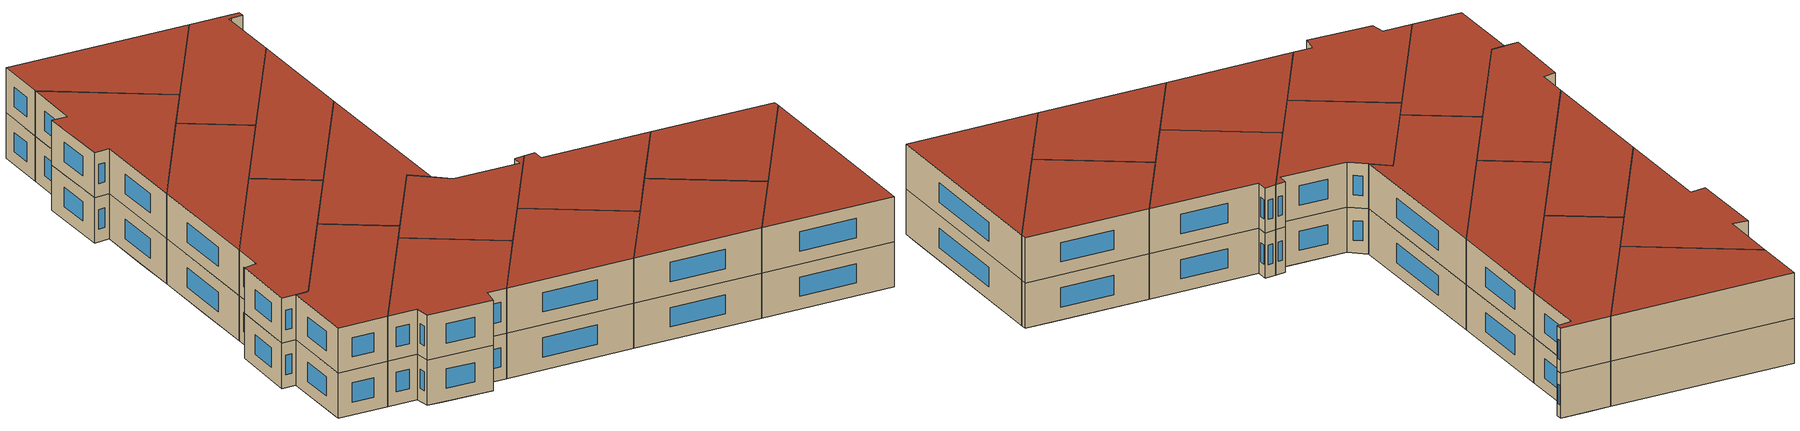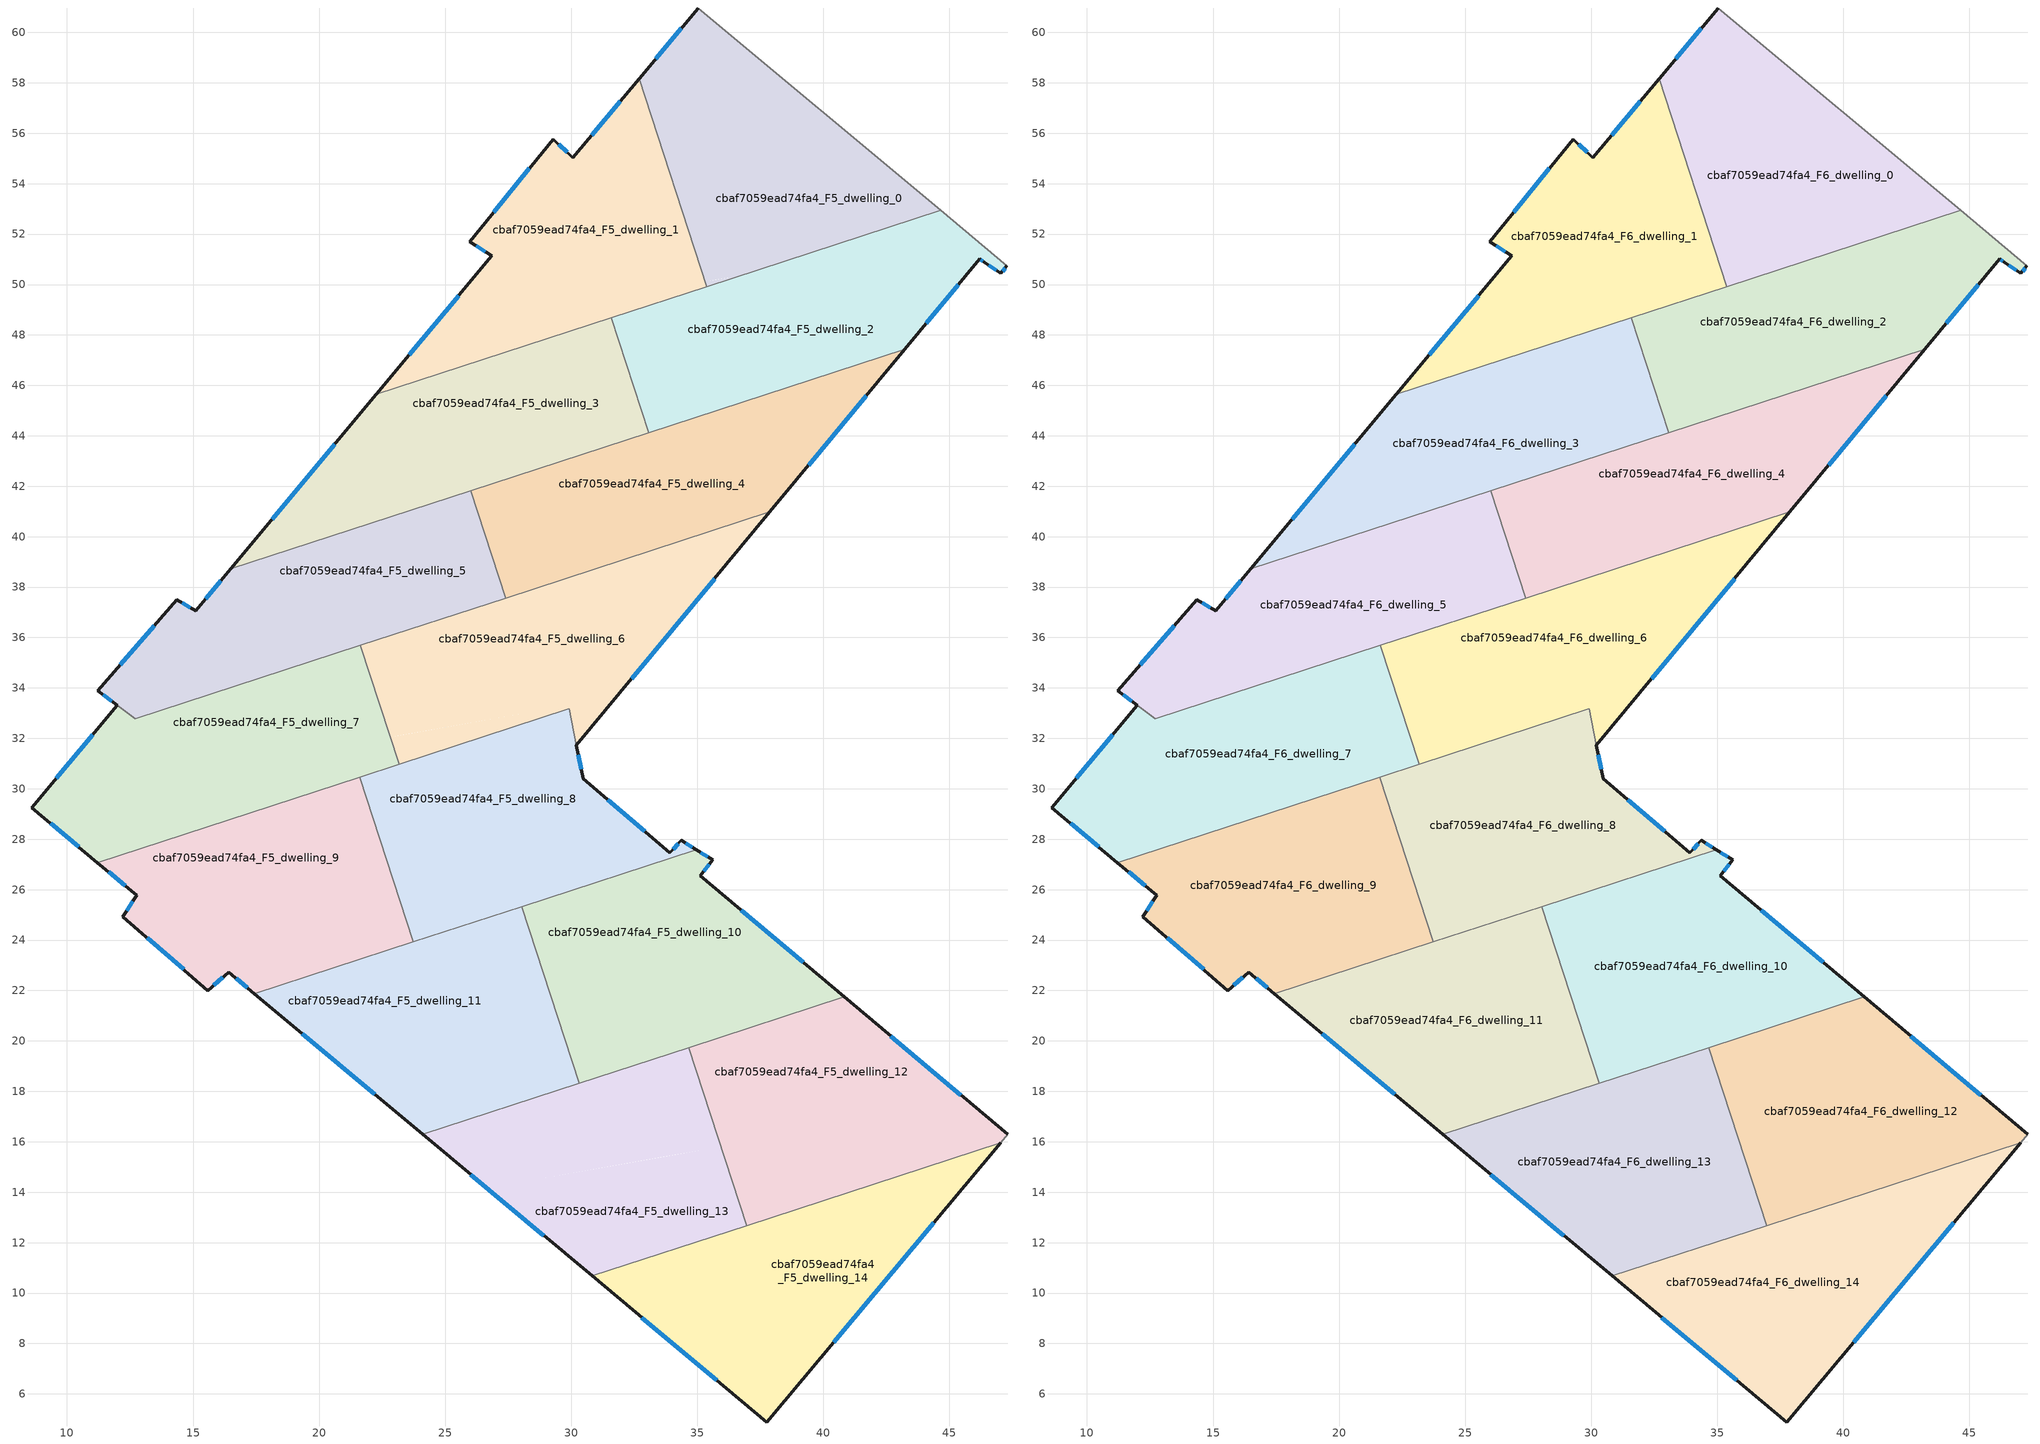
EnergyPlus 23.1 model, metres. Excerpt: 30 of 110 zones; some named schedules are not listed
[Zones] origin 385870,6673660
cbaf7059ead74fa4_F5_dwelling_0
 floor to cbaf7059ead74fa4_F4_dwelling_0 (EU_floor_Construction): 44.65,52.94 36.79,50.38 35.69,50.18 34,59.72 35.04,60.97 z15
 floor to cbaf7059ead74fa4_F4_dwelling_1 (EU_floor_Construction): 34,59.72 35.69,50.18 35.31,50.11 32.69,58.16 z15
 floor to cbaf7059ead74fa4_F4_dwelling_2 (EU_floor_Construction): 36.79,50.38 35.38,49.92 35.31,50.11 z15
 wall outside (EU_wall_Construction): 35.04,60.97 32.69,58.16 z15:18
 wall adiabatic (EU_wall_Construction): 44.65,52.94 35.04,60.97 z15:18
 wall to cbaf7059ead74fa4_F5_dwelling_1 (EU_wall_Construction): 32.69,58.16 35.38,49.92 z15:18
 wall to cbaf7059ead74fa4_F5_dwelling_2 (EU_wall_Construction): 35.38,49.92 44.65,52.94 z15:18
 window (EU_Window_Construction): 34.37,60.17 33.36,58.96 z15.86:17.14
cbaf7059ead74fa4_F5_dwelling_1
 floor to cbaf7059ead74fa4_F4_dwelling_1 (EU_floor_Construction): 32.69,58.16 35.31,50.11 24.38,48.18 26.85,51.13 25.98,51.7 29.28,55.77 30.07,55.04 z15
 floor to cbaf7059ead74fa4_F4_dwelling_2 (EU_floor_Construction): 35.31,50.11 35.38,49.92 32.82,49.08 32.72,49.65 z15
 floor adiabatic (EU_floor_Construction): 32.72,49.65 32.82,49.08 22.27,45.64 24.38,48.18 z15
 wall outside (EU_wall_Construction): 32.69,58.16 30.07,55.04 29.28,55.77 25.98,51.7 26.85,51.13 22.27,45.64 z15:18
 wall to cbaf7059ead74fa4_F5_dwelling_3 (EU_wall_Construction): 22.27,45.64 31.58,48.68 z15:18
 wall to cbaf7059ead74fa4_F5_dwelling_2 (EU_wall_Construction): 31.58,48.68 35.38,49.91 z15:18
 window (EU_Window_Construction): 26.23,51.54 26.6,51.29 / 28.34,54.61 26.93,52.86 / 29.84,55.24 29.51,55.56 / 31.94,57.27 30.82,55.93 / 25.54,49.56 23.58,47.21 z15.86:17.14
cbaf7059ead74fa4_F5_dwelling_10
 floor to cbaf7059ead74fa4_F4_dwelling_10 (EU_floor_Construction): 35.61,27.18 35.11,26.56 39.54,22.83 29.44,21.04 28.04,25.33 34.96,27.58 z15
 floor to cbaf7059ead74fa4_F4_dwelling_12 (EU_floor_Construction): 40.83,21.75 32.97,19.18 32.54,21.59 39.54,22.83 z15
 floor to cbaf7059ead74fa4_F4_dwelling_13 (EU_floor_Construction): 32.54,21.59 32.97,19.19 30.33,18.32 29.44,21.04 z15
 wall outside (EU_wall_Construction): 40.83,21.75 35.11,26.56 35.61,27.18 34.96,27.58 z15:18
 wall to cbaf7059ead74fa4_F5_dwelling_11 (EU_wall_Construction): 28.04,25.33 30.33,18.32 z15:18
 wall to cbaf7059ead74fa4_F5_dwelling_12 (EU_wall_Construction): 34.67,19.74 40.83,21.75 z15:18
 wall to cbaf7059ead74fa4_F5_dwelling_8 (EU_wall_Construction): 34.96,27.58 28.04,25.33 z15:18
 wall to cbaf7059ead74fa4_F5_dwelling_13 (EU_wall_Construction): 30.33,18.32 34.67,19.74 z15:18
 window (EU_Window_Construction): 35.42,27.29 35.15,27.47 / 35.25,26.73 35.47,27 / 39.19,23.12 36.74,25.18 z15.86:17.14
cbaf7059ead74fa4_F5_dwelling_11
 floor to cbaf7059ead74fa4_F4_dwelling_11 (EU_floor_Construction): 26.53,24.84 27.27,20.65 20.36,19.42 17.43,21.87 z15
 floor to cbaf7059ead74fa4_F4_dwelling_13 (EU_floor_Construction): 29.44,21.04 30.33,18.32 24.1,16.3 20.36,19.42 z15
 floor to cbaf7059ead74fa4_F4_dwelling_10 (EU_floor_Construction): 28.04,25.33 29.44,21.04 27.27,20.65 26.53,24.84 z15
 wall outside (EU_wall_Construction): 17.43,21.87 24.1,16.29 z15:18
 wall to cbaf7059ead74fa4_F5_dwelling_9 (EU_wall_Construction): 23.74,23.93 17.43,21.87 z15:18
 wall to cbaf7059ead74fa4_F5_dwelling_13 (EU_wall_Construction): 24.1,16.29 30.33,18.32 z15:18
 wall to cbaf7059ead74fa4_F5_dwelling_8 (EU_wall_Construction): 28.04,25.33 23.74,23.93 z15:18
 window (EU_Window_Construction): 19.34,20.28 22.2,17.89 z15.86:17.14
cbaf7059ead74fa4_F5_dwelling_12
 floor to cbaf7059ead74fa4_F4_dwelling_12 (EU_floor_Construction): 45.81,17.56 35.95,15.81 34.66,19.74 40.83,21.75 z15
 floor to cbaf7059ead74fa4_F4_dwelling_14 (EU_floor_Construction): 47.31,16.29 47.03,15.96 37.27,12.78 36.71,15.94 45.81,17.56 z15
 floor to cbaf7059ead74fa4_F4_dwelling_15 (EU_floor_Construction): 36.71,15.94 37.27,12.78 36.97,12.68 35.95,15.81 z15
 wall outside (EU_wall_Construction): 47.31,16.29 40.83,21.75 z15:18
 wall adiabatic (EU_wall_Construction): 47.03,15.96 47.31,16.29 z15:18
 wall to cbaf7059ead74fa4_F5_dwelling_13 (EU_wall_Construction): 34.66,19.74 36.97,12.68 z15:18
 wall to cbaf7059ead74fa4_F5_dwelling_14 (EU_wall_Construction): 36.97,12.68 47.03,15.96 z15:18
 window (EU_Window_Construction): 45.46,17.85 42.68,20.19 z15.86:17.14
cbaf7059ead74fa4_F5_dwelling_13
 floor to cbaf7059ead74fa4_F4_dwelling_13 (EU_floor_Construction): 32.97,19.19 33.64,15.4 26.66,14.16 24.1,16.3 z15
 floor to cbaf7059ead74fa4_F4_dwelling_15 (EU_floor_Construction): 35.95,15.81 36.97,12.68 30.83,10.68 26.66,14.16 z15
 floor to cbaf7059ead74fa4_F4_dwelling_12 (EU_floor_Construction): 34.67,19.74 35.95,15.81 33.64,15.4 32.97,19.18 z15
 wall outside (EU_wall_Construction): 24.1,16.29 30.83,10.68 z15:18
 wall to cbaf7059ead74fa4_F5_dwelling_14 (EU_wall_Construction): 30.83,10.68 36.97,12.68 z15:18
 window (EU_Window_Construction): 26.02,14.69 28.91,12.28 z15.86:17.14
cbaf7059ead74fa4_F5_dwelling_14
 floor to cbaf7059ead74fa4_F4_dwelling_14 (EU_floor_Construction): 47.03,15.96 38.51,5.79 37.27,12.78 z15
 floor to cbaf7059ead74fa4_F4_dwelling_15 (EU_floor_Construction): 37.27,12.78 38.51,5.79 37.75,4.88 30.83,10.68 z15
 wall outside (EU_wall_Construction): 30.83,10.68 37.75,4.88 47.03,15.96 z15:18
 window (EU_Window_Construction): 40.4,8.05 44.38,12.8 / 32.81,9.02 35.77,6.54 z15.86:17.14
cbaf7059ead74fa4_F5_dwelling_2
 floor to cbaf7059ead74fa4_F4_dwelling_2 (EU_floor_Construction): 47.28,50.74 47.04,50.44 46.38,50.89 46.2,51.01 43.23,47.43 34.67,44.64 33.64,44.46 32.82,49.08 36.8,50.38 45.8,51.97 z15
 floor to cbaf7059ead74fa4_F4_dwelling_0 (EU_floor_Construction): 45.8,51.97 36.8,50.38 44.65,52.94 z15
 floor to cbaf7059ead74fa4_F4_dwelling_4 (EU_floor_Construction): 34.67,44.64 33.07,44.12 32.99,44.35 z15
 floor to cbaf7059ead74fa4_F4_dwelling_3 (EU_floor_Construction): 32.82,49.08 33.64,44.46 32.99,44.35 31.58,48.68 z15
 wall outside (EU_wall_Construction): 43.23,47.43 46.2,51.01 46.38,50.89 47.04,50.44 47.28,50.74 z15:18
 wall to cbaf7059ead74fa4_F5_dwelling_3 (EU_wall_Construction): 31.58,48.68 33.07,44.12 z15:18
 wall adiabatic (EU_wall_Construction): 47.28,50.74 44.65,52.94 z15:18
 wall to cbaf7059ead74fa4_F5_dwelling_4 (EU_wall_Construction): 33.07,44.12 43.23,47.43 z15:18
 window (EU_Window_Construction): 47.11,50.52 47.21,50.65 / 46.57,50.76 46.85,50.57 / 46.25,50.98 46.33,50.93 / 44.08,48.46 45.35,49.99 z15.86:17.14
cbaf7059ead74fa4_F5_dwelling_3
 floor to cbaf7059ead74fa4_F4_dwelling_3 (EU_floor_Construction): 31.58,48.68 32.99,44.35 19.14,41.89 22.27,45.64 z15
 floor to cbaf7059ead74fa4_F4_dwelling_5 (EU_floor_Construction): 27.36,43.35 27.55,42.32 16.5,38.72 19.14,41.89 z15
 floor to cbaf7059ead74fa4_F4_dwelling_4 (EU_floor_Construction): 32.99,44.35 33.07,44.12 27.55,42.32 27.36,43.35 z15
 wall outside (EU_wall_Construction): 22.27,45.64 16.5,38.72 z15:18
 wall to cbaf7059ead74fa4_F5_dwelling_5 (EU_wall_Construction): 16.5,38.72 26.02,41.82 z15:18
 wall to cbaf7059ead74fa4_F5_dwelling_4 (EU_wall_Construction): 26.02,41.82 33.07,44.12 z15:18
 window (EU_Window_Construction): 20.62,43.66 18.15,40.7 z15.86:17.14
cbaf7059ead74fa4_F5_dwelling_4
 floor to cbaf7059ead74fa4_F4_dwelling_4 (EU_floor_Construction): 42,45.94 37.88,40.98 30.97,38.73 28.27,38.25 27.55,42.32 34.67,44.64 z15
 floor to cbaf7059ead74fa4_F4_dwelling_2 (EU_floor_Construction): 43.23,47.43 42,45.94 34.68,44.64 z15
 floor to cbaf7059ead74fa4_F4_dwelling_5 (EU_floor_Construction): 27.55,42.32 28.27,38.25 27.24,38.07 26.02,41.82 z15
 floor to cbaf7059ead74fa4_F4_dwelling_6 (EU_floor_Construction): 30.97,38.73 27.41,37.57 27.24,38.07 z15
 wall outside (EU_wall_Construction): 37.88,40.98 43.23,47.43 z15:18
 wall to cbaf7059ead74fa4_F5_dwelling_5 (EU_wall_Construction): 26.02,41.82 27.41,37.57 z15:18
 wall to cbaf7059ead74fa4_F5_dwelling_6 (EU_wall_Construction): 27.41,37.57 37.88,40.98 z15:18
 window (EU_Window_Construction): 39.41,42.82 41.71,45.59 z15.86:17.14
cbaf7059ead74fa4_F5_dwelling_5
 floor to cbaf7059ead74fa4_F4_dwelling_5 (EU_floor_Construction): 26.02,41.82 27.24,38.07 12.59,35.47 14.35,37.5 15.11,37.06 16.5,38.72 z15
 floor to cbaf7059ead74fa4_F4_dwelling_7 (EU_floor_Construction): 22.2,37.17 22.42,35.94 12.7,32.77 11.22,33.9 12.59,35.47 z15
 floor to cbaf7059ead74fa4_F4_dwelling_6 (EU_floor_Construction): 27.24,38.07 27.41,37.57 22.42,35.94 22.2,37.17 z15
 wall outside (EU_wall_Construction): 16.5,38.72 15.11,37.06 14.35,37.5 11.22,33.9 11.99,33.32 z15:18
 wall to cbaf7059ead74fa4_F5_dwelling_7 (EU_wall_Construction): 11.99,33.31 12.7,32.77 21.64,35.68 z15:18
 wall to cbaf7059ead74fa4_F5_dwelling_6 (EU_wall_Construction): 21.64,35.68 27.41,37.56 z15:18
 window (EU_Window_Construction): 11.44,33.73 11.77,33.48 / 13.46,36.47 12.12,34.93 / 14.9,37.19 14.57,37.37 / 16.1,38.24 15.51,37.53 z15.86:17.14
cbaf7059ead74fa4_F5_dwelling_6
 floor to cbaf7059ead74fa4_F4_dwelling_4 (EU_floor_Construction): 37.88,40.98 36.88,39.77 30.97,38.73 z15
 floor to cbaf7059ead74fa4_F4_dwelling_7 (EU_floor_Construction): 22.42,35.94 23.1,32.1 22.82,32.05 21.64,35.68 z15
 floor to cbaf7059ead74fa4_F4_dwelling_8 (EU_floor_Construction): 31.79,33.64 30.21,31.72 29.92,33.17 23.17,30.97 22.82,32.05 z15
 floor adiabatic (EU_floor_Construction): 36.88,39.77 31.79,33.64 23.1,32.1 22.42,35.94 30.97,38.73 z15
 wall outside (EU_wall_Construction): 30.21,31.72 37.88,40.98 z15:18
 wall to cbaf7059ead74fa4_F5_dwelling_7 (EU_wall_Construction): 21.64,35.68 23.17,30.97 z15:18
 wall to cbaf7059ead74fa4_F5_dwelling_8 (EU_wall_Construction): 29.92,33.17 30.21,31.72 / 23.17,30.97 29.91,33.17 z15:18
 window (EU_Window_Construction): 32.4,34.37 35.69,38.34 z15.86:17.14
cbaf7059ead74fa4_F5_dwelling_7
 floor to cbaf7059ead74fa4_F4_dwelling_7 (EU_floor_Construction): 21.64,35.68 22.82,32.05 8.88,29.58 11.99,33.31 12.7,32.77 z15
 floor to cbaf7059ead74fa4_F4_dwelling_9 (EU_floor_Construction): 20.68,31.67 20.93,30.24 11.21,27.08 8.61,29.25 8.88,29.58 z15
 floor to cbaf7059ead74fa4_F4_dwelling_8 (EU_floor_Construction): 22.82,32.05 23.17,30.97 20.93,30.24 20.68,31.67 z15
 wall outside (EU_wall_Construction): 11.99,33.31 8.61,29.25 11.21,27.08 z15:18
 wall to cbaf7059ead74fa4_F5_dwelling_9 (EU_wall_Construction): 11.21,27.08 21.61,30.46 z15:18
 wall to cbaf7059ead74fa4_F5_dwelling_8 (EU_wall_Construction): 21.61,30.47 23.17,30.97 z15:18
 window (EU_Window_Construction): 9.35,28.63 10.47,27.7 / 11.02,32.15 9.57,30.41 z15.86:17.14
cbaf7059ead74fa4_F5_dwelling_8
 floor to cbaf7059ead74fa4_F4_dwelling_8 (EU_floor_Construction): 29.91,33.17 30.47,30.4 33.41,27.89 23.05,26.05 21.61,30.46 z15
 floor to cbaf7059ead74fa4_F4_dwelling_10 (EU_floor_Construction): 34.96,27.58 26.53,24.84 26.21,26.61 33.41,27.89 33.9,27.47 34.37,27.95 z15
 floor to cbaf7059ead74fa4_F4_dwelling_11 (EU_floor_Construction): 26.21,26.61 26.53,24.84 23.74,23.93 23.05,26.05 z15
 wall outside (EU_wall_Construction): 34.96,27.58 34.37,27.95 33.9,27.47 30.47,30.4 30.2,31.72 z15:18
 wall to cbaf7059ead74fa4_F5_dwelling_9 (EU_wall_Construction): 21.61,30.46 23.74,23.93 z15:18
 window (EU_Window_Construction): 32.92,28.31 31.45,29.56 / 34.24,27.81 34.04,27.61 / 34.79,27.69 34.54,27.85 / 30.39,30.78 30.28,31.34 z15.86:17.14
cbaf7059ead74fa4_F5_dwelling_9
 floor to cbaf7059ead74fa4_F4_dwelling_9 (EU_floor_Construction): 20.93,30.24 21.72,25.81 12.98,24.26 12.22,24.93 12.77,25.77 11.21,27.08 z15
 floor to cbaf7059ead74fa4_F4_dwelling_11 (EU_floor_Construction): 23.05,26.05 23.74,23.93 17.43,21.87 16.41,22.72 15.59,21.99 12.98,24.26 z15
 floor to cbaf7059ead74fa4_F4_dwelling_8 (EU_floor_Construction): 21.61,30.46 23.05,26.05 21.72,25.81 20.93,30.24 z15
 wall outside (EU_wall_Construction): 11.21,27.08 12.77,25.77 12.22,24.93 15.59,21.99 16.41,22.72 17.43,21.87 z15:18
 window (EU_Window_Construction): 15.82,22.2 16.18,22.52 / 13.18,24.09 14.63,22.83 / 12.61,25.53 12.38,25.17 / 11.65,26.7 12.32,26.15 / 16.71,22.48 17.14,22.11 z15.86:17.14
cbaf7059ead74fa4_F6_dwelling_0
 floor to cbaf7059ead74fa4_F5_dwelling_0 (EU_floor_Construction): 44.65,52.94 35.38,49.92 32.69,58.16 35.04,60.97 z18
 wall outside (EU_wall_Construction): 35.04,60.97 32.69,58.16 z18:21
 wall adiabatic (EU_wall_Construction): 44.65,52.94 35.04,60.97 z18:21
 wall to cbaf7059ead74fa4_F6_dwelling_1 (EU_wall_Construction): 32.69,58.16 35.38,49.92 z18:21
 wall to cbaf7059ead74fa4_F6_dwelling_2 (EU_wall_Construction): 35.38,49.92 44.65,52.94 z18:21
 window (EU_Window_Construction): 34.37,60.17 33.36,58.96 z18.86:20.14
 roof outside (EU_roof_Construction): 44.65,52.94 35.04,60.97 32.69,58.16 35.38,49.92 z21
cbaf7059ead74fa4_F6_dwelling_1
 floor to cbaf7059ead74fa4_F5_dwelling_1 (EU_floor_Construction): 32.69,58.16 35.38,49.92 22.27,45.64 26.85,51.13 25.98,51.7 29.28,55.77 30.07,55.04 z18
 wall outside (EU_wall_Construction): 32.69,58.16 30.07,55.04 29.28,55.77 25.98,51.7 26.85,51.13 22.27,45.64 z18:21
 wall to cbaf7059ead74fa4_F6_dwelling_3 (EU_wall_Construction): 22.27,45.64 31.58,48.68 z18:21
 wall to cbaf7059ead74fa4_F6_dwelling_2 (EU_wall_Construction): 31.58,48.68 35.38,49.91 z18:21
 window (EU_Window_Construction): 26.23,51.54 26.6,51.29 / 28.34,54.61 26.93,52.86 / 29.84,55.24 29.51,55.56 / 31.94,57.27 30.82,55.93 / 25.54,49.56 23.58,47.21 z18.86:20.14
 roof outside (EU_roof_Construction): 35.38,49.92 32.69,58.16 30.07,55.04 29.28,55.77 25.98,51.7 26.85,51.13 22.27,45.64 z21
cbaf7059ead74fa4_F6_dwelling_10
 floor to cbaf7059ead74fa4_F5_dwelling_10 (EU_floor_Construction): 35.61,27.18 35.11,26.56 40.83,21.75 30.33,18.32 28.04,25.33 34.96,27.58 z18
 wall outside (EU_wall_Construction): 40.83,21.75 35.11,26.56 35.61,27.18 34.96,27.58 z18:21
 wall to cbaf7059ead74fa4_F6_dwelling_11 (EU_wall_Construction): 28.04,25.33 30.33,18.32 z18:21
 wall to cbaf7059ead74fa4_F6_dwelling_12 (EU_wall_Construction): 34.67,19.74 40.83,21.75 z18:21
 wall to cbaf7059ead74fa4_F6_dwelling_8 (EU_wall_Construction): 34.96,27.58 28.04,25.33 z18:21
 wall to cbaf7059ead74fa4_F6_dwelling_13 (EU_wall_Construction): 30.33,18.32 34.67,19.74 z18:21
 window (EU_Window_Construction): 35.42,27.29 35.15,27.47 / 35.25,26.73 35.47,27 / 39.19,23.12 36.74,25.18 z18.86:20.14
 roof outside (EU_roof_Construction): 40.83,21.75 35.11,26.56 35.61,27.18 34.96,27.58 28.04,25.33 30.33,18.32 z21
cbaf7059ead74fa4_F6_dwelling_11
 floor to cbaf7059ead74fa4_F5_dwelling_11 (EU_floor_Construction): 28.04,25.33 30.33,18.32 24.1,16.29 17.43,21.87 z18
 wall outside (EU_wall_Construction): 17.43,21.87 24.1,16.29 z18:21
 wall to cbaf7059ead74fa4_F6_dwelling_9 (EU_wall_Construction): 23.74,23.93 17.43,21.87 z18:21
 wall to cbaf7059ead74fa4_F6_dwelling_13 (EU_wall_Construction): 24.1,16.29 30.33,18.32 z18:21
 wall to cbaf7059ead74fa4_F6_dwelling_8 (EU_wall_Construction): 28.04,25.33 23.74,23.93 z18:21
 window (EU_Window_Construction): 19.34,20.28 22.2,17.89 z18.86:20.14
 roof outside (EU_roof_Construction): 30.33,18.32 28.04,25.33 17.43,21.87 24.1,16.29 z21
cbaf7059ead74fa4_F6_dwelling_12
 floor to cbaf7059ead74fa4_F5_dwelling_12 (EU_floor_Construction): 47.31,16.29 47.03,15.96 36.97,12.68 34.66,19.74 40.83,21.75 z18
 wall outside (EU_wall_Construction): 47.31,16.29 40.83,21.75 z18:21
 wall adiabatic (EU_wall_Construction): 47.03,15.96 47.31,16.29 z18:21
 wall to cbaf7059ead74fa4_F6_dwelling_13 (EU_wall_Construction): 34.66,19.74 36.97,12.68 z18:21
 wall to cbaf7059ead74fa4_F6_dwelling_14 (EU_wall_Construction): 36.97,12.68 47.03,15.96 z18:21
 window (EU_Window_Construction): 45.46,17.85 42.68,20.19 z18.86:20.14
 roof outside (EU_roof_Construction): 47.03,15.96 47.31,16.29 40.83,21.75 34.66,19.74 36.97,12.68 z21
cbaf7059ead74fa4_F6_dwelling_13
 floor to cbaf7059ead74fa4_F5_dwelling_13 (EU_floor_Construction): 34.66,19.74 36.97,12.68 30.83,10.68 24.1,16.29 z18
 wall outside (EU_wall_Construction): 24.1,16.29 30.83,10.68 z18:21
 wall to cbaf7059ead74fa4_F6_dwelling_14 (EU_wall_Construction): 30.83,10.68 36.97,12.68 z18:21
 window (EU_Window_Construction): 26.02,14.69 28.91,12.28 z18.86:20.14
 roof outside (EU_roof_Construction): 36.97,12.68 34.66,19.74 24.1,16.29 30.83,10.68 z21
cbaf7059ead74fa4_F6_dwelling_14
 floor to cbaf7059ead74fa4_F5_dwelling_14 (EU_floor_Construction): 47.03,15.96 37.75,4.88 30.83,10.68 z18
 wall outside (EU_wall_Construction): 30.83,10.68 37.75,4.88 47.03,15.96 z18:21
 window (EU_Window_Construction): 40.4,8.05 44.38,12.8 / 32.81,9.02 35.77,6.54 z18.86:20.14
 roof outside (EU_roof_Construction): 37.75,4.88 47.03,15.96 30.83,10.68 z21
cbaf7059ead74fa4_F6_dwelling_2
 floor to cbaf7059ead74fa4_F5_dwelling_2 (EU_floor_Construction): 47.28,50.74 47.04,50.44 46.38,50.89 46.2,51.01 43.23,47.43 33.07,44.12 31.58,48.68 44.65,52.94 z18
 wall outside (EU_wall_Construction): 43.23,47.43 46.2,51.01 46.38,50.89 47.04,50.44 47.28,50.74 z18:21
 wall to cbaf7059ead74fa4_F6_dwelling_3 (EU_wall_Construction): 31.58,48.68 33.07,44.12 z18:21
 wall adiabatic (EU_wall_Construction): 47.28,50.74 44.65,52.94 z18:21
 wall to cbaf7059ead74fa4_F6_dwelling_4 (EU_wall_Construction): 33.07,44.12 43.23,47.43 z18:21
 window (EU_Window_Construction): 47.11,50.52 47.21,50.65 / 46.57,50.76 46.85,50.57 / 46.25,50.98 46.33,50.93 / 44.08,48.46 45.35,49.99 z18.86:20.14
 roof outside (EU_roof_Construction): 43.23,47.43 46.2,51.01 46.38,50.89 47.04,50.44 47.28,50.74 44.65,52.94 31.58,48.68 33.07,44.12 z21
cbaf7059ead74fa4_F6_dwelling_3
 floor to cbaf7059ead74fa4_F5_dwelling_3 (EU_floor_Construction): 31.58,48.68 33.07,44.12 16.5,38.72 22.27,45.64 z18
 wall outside (EU_wall_Construction): 22.27,45.64 16.5,38.72 z18:21
 wall to cbaf7059ead74fa4_F6_dwelling_5 (EU_wall_Construction): 16.5,38.72 26.02,41.82 z18:21
 wall to cbaf7059ead74fa4_F6_dwelling_4 (EU_wall_Construction): 26.02,41.82 33.07,44.12 z18:21
 window (EU_Window_Construction): 20.62,43.66 18.15,40.7 z18.86:20.14
 roof outside (EU_roof_Construction): 33.07,44.12 31.58,48.68 22.27,45.64 16.5,38.72 z21
cbaf7059ead74fa4_F6_dwelling_4
 floor to cbaf7059ead74fa4_F5_dwelling_4 (EU_floor_Construction): 43.23,47.43 37.88,40.98 27.41,37.57 26.02,41.82 z18
 wall outside (EU_wall_Construction): 37.88,40.98 43.23,47.43 z18:21
 wall to cbaf7059ead74fa4_F6_dwelling_5 (EU_wall_Construction): 26.02,41.82 27.41,37.57 z18:21
 wall to cbaf7059ead74fa4_F6_dwelling_6 (EU_wall_Construction): 27.41,37.57 37.88,40.98 z18:21
 window (EU_Window_Construction): 39.41,42.82 41.71,45.59 z18.86:20.14
 roof outside (EU_roof_Construction): 37.88,40.98 43.23,47.43 26.02,41.82 27.41,37.57 z21
cbaf7059ead74fa4_F6_dwelling_5
 floor to cbaf7059ead74fa4_F5_dwelling_5 (EU_floor_Construction): 26.02,41.82 27.41,37.57 12.7,32.77 11.22,33.9 14.35,37.5 15.11,37.06 16.5,38.72 z18
 wall outside (EU_wall_Construction): 16.5,38.72 15.11,37.06 14.35,37.5 11.22,33.9 11.99,33.32 z18:21
 wall to cbaf7059ead74fa4_F6_dwelling_7 (EU_wall_Construction): 11.99,33.31 12.7,32.77 21.64,35.68 z18:21
 wall to cbaf7059ead74fa4_F6_dwelling_6 (EU_wall_Construction): 21.64,35.68 27.41,37.56 z18:21
 window (EU_Window_Construction): 11.44,33.73 11.77,33.48 / 13.46,36.47 12.12,34.93 / 14.9,37.19 14.57,37.37 / 16.1,38.24 15.51,37.53 z18.86:20.14
 roof outside (EU_roof_Construction): 27.41,37.57 26.02,41.82 16.5,38.72 15.11,37.06 14.35,37.5 11.22,33.9 12.7,32.77 z21
cbaf7059ead74fa4_F6_dwelling_6
 floor to cbaf7059ead74fa4_F5_dwelling_6 (EU_floor_Construction): 37.88,40.98 30.21,31.72 29.92,33.17 23.17,30.97 21.64,35.68 z18
 wall outside (EU_wall_Construction): 30.21,31.72 37.88,40.98 z18:21
 wall to cbaf7059ead74fa4_F6_dwelling_7 (EU_wall_Construction): 21.64,35.68 23.17,30.97 z18:21
 wall to cbaf7059ead74fa4_F6_dwelling_8 (EU_wall_Construction): 29.92,33.17 30.21,31.72 / 23.17,30.97 29.91,33.17 z18:21
 window (EU_Window_Construction): 32.4,34.37 35.69,38.34 z18.86:20.14
 roof outside (EU_roof_Construction): 30.21,31.72 37.88,40.98 21.64,35.68 23.17,30.97 29.92,33.17 z21
cbaf7059ead74fa4_F6_dwelling_7
 floor to cbaf7059ead74fa4_F5_dwelling_7 (EU_floor_Construction): 21.64,35.68 23.17,30.97 11.21,27.08 8.61,29.25 11.99,33.31 12.7,32.77 z18
 wall outside (EU_wall_Construction): 11.99,33.31 8.61,29.25 11.21,27.08 z18:21
 wall to cbaf7059ead74fa4_F6_dwelling_9 (EU_wall_Construction): 11.21,27.08 21.61,30.46 z18:21
 wall to cbaf7059ead74fa4_F6_dwelling_8 (EU_wall_Construction): 21.61,30.47 23.17,30.97 z18:21
 window (EU_Window_Construction): 9.35,28.63 10.47,27.7 / 11.02,32.15 9.57,30.41 z18.86:20.14
 roof outside (EU_roof_Construction): 23.17,30.97 21.64,35.68 12.7,32.77 11.99,33.31 8.61,29.25 11.21,27.08 z21
cbaf7059ead74fa4_F6_dwelling_8
 floor to cbaf7059ead74fa4_F5_dwelling_8 (EU_floor_Construction): 29.91,33.17 30.47,30.4 33.9,27.47 34.37,27.95 34.96,27.58 23.74,23.93 21.61,30.46 z18
 wall outside (EU_wall_Construction): 34.96,27.58 34.37,27.95 33.9,27.47 30.47,30.4 30.2,31.72 z18:21
 wall to cbaf7059ead74fa4_F6_dwelling_9 (EU_wall_Construction): 21.61,30.46 23.74,23.93 z18:21
 window (EU_Window_Construction): 32.92,28.31 31.45,29.56 / 34.24,27.81 34.04,27.61 / 34.79,27.69 34.54,27.85 / 30.39,30.78 30.28,31.34 z18.86:20.14
 roof outside (EU_roof_Construction): 34.96,27.58 34.37,27.95 33.9,27.47 30.47,30.4 29.91,33.17 21.61,30.46 23.74,23.93 z21
cbaf7059ead74fa4_F6_dwelling_9
 floor to cbaf7059ead74fa4_F5_dwelling_9 (EU_floor_Construction): 21.61,30.46 23.74,23.93 17.43,21.87 16.41,22.72 15.59,21.99 12.22,24.93 12.77,25.77 11.21,27.08 z18
 wall outside (EU_wall_Construction): 11.21,27.08 12.77,25.77 12.22,24.93 15.59,21.99 16.41,22.72 17.43,21.87 z18:21
 window (EU_Window_Construction): 15.82,22.2 16.18,22.52 / 13.18,24.09 14.63,22.83 / 12.61,25.53 12.38,25.17 / 11.65,26.7 12.32,26.15 / 16.71,22.48 17.14,22.11 z18.86:20.14
 roof outside (EU_roof_Construction): 23.74,23.93 21.61,30.46 11.21,27.08 12.77,25.77 12.22,24.93 15.59,21.99 16.41,22.72 17.43,21.87 z21
[Building]
EU S2 Campaign: North Axis=0; Terrain=City; Solar Distribution=FullExterior
[Site:Location]
Helsinki-Vantaa.AP: Latitude=60.317; Longitude=24.963; Time Zone=2; Elevation=54.6
[SizingPeriod:WeatherFileDays]
AnnualSizingPeriod: Begin Month=1; Begin Day of Month=1; End Month=12; End Day of Month=31; Day of Week for Start Day=Monday; Use Weather File Daylight Saving Period=No; Use Weather File Rain and Snow Indicators=No
[MATERIAL]
EU_InternalMass_Material: Roughness=MediumRough; Thickness=0.1; Conductivity=1; Density=1800; Specific Heat=900; Thermal Absorptance=0.9; Solar Absorptance=0.7; Visible Absorptance=0.7
[MATERIAL:NOMASS] Roughness=MediumRough; Thermal Absorptance=0.9; Solar Absorptance=0.7; Visible Absorptance=0.7
Name | Thermal Resistance
EU_wall_NoMass | 1.10183
EU_roof_NoMass; EU_floor_NoMass | 1.70606
[WINDOWMATERIAL:SIMPLEGLAZINGSYSTEM]
EU_Window_SimpleGlazing: UFactor=3.11035; Solar Heat Gain Coefficient=0.8; Visible Transmittance=0.8
[CONSTRUCTION]
EU_wall_Construction: EU_wall_NoMass
EU_roof_Construction: EU_roof_NoMass
EU_floor_Construction: EU_floor_NoMass
EU_Window_Construction: EU_Window_SimpleGlazing
EU_InternalMass_Construction: EU_InternalMass_Material
[ZONE] Type=1; Multiplier=1; Ceiling Height=autocalculate; Floor Area=autocalculate; Part of Total Floor Area=Yes
Name | Volume
cbaf7059ead74fa4_F5_dwelling_0; cbaf7059ead74fa4_F6_dwelling_0 | 195.664
cbaf7059ead74fa4_F5_dwelling_1; cbaf7059ead74fa4_F6_dwelling_1 | 195.661
cbaf7059ead74fa4_F5_dwelling_10; cbaf7059ead74fa4_F6_dwelling_10 | 195.699
cbaf7059ead74fa4_F5_dwelling_11; cbaf7059ead74fa4_F6_dwelling_11 | 195.697
cbaf7059ead74fa4_F5_dwelling_12; cbaf7059ead74fa4_F6_dwelling_12 | 195.65
cbaf7059ead74fa4_F5_dwelling_13; cbaf7059ead74fa4_F6_dwelling_13 | 195.675
cbaf7059ead74fa4_F5_dwelling_14; cbaf7059ead74fa4_F6_dwelling_14 | 195.686
cbaf7059ead74fa4_F5_dwelling_2; cbaf7059ead74fa4_F6_dwelling_2 | 195.704
cbaf7059ead74fa4_F5_dwelling_3; cbaf7059ead74fa4_F6_dwelling_3 | 195.708
cbaf7059ead74fa4_F5_dwelling_4; cbaf7059ead74fa4_F6_dwelling_4 | 195.678
cbaf7059ead74fa4_F5_dwelling_5; cbaf7059ead74fa4_F6_dwelling_5 | 193.837
cbaf7059ead74fa4_F5_dwelling_6; cbaf7059ead74fa4_F6_dwelling_6 | 200.394
cbaf7059ead74fa4_F5_dwelling_7; cbaf7059ead74fa4_F6_dwelling_7 | 197.484
cbaf7059ead74fa4_F5_dwelling_8; cbaf7059ead74fa4_F6_dwelling_8 | 190.901
cbaf7059ead74fa4_F5_dwelling_9; cbaf7059ead74fa4_F6_dwelling_9 | 195.67
[INTERNALMASS] Construction=EU_InternalMass_Construction
Name | Zone or ZoneList | Surface Area
cbaf7059ead74fa4_F5_dwelling_0_EU_InternalMass | cbaf7059ead74fa4_F5_dwelling_0 | 65.2199
cbaf7059ead74fa4_F5_dwelling_1_EU_InternalMass | cbaf7059ead74fa4_F5_dwelling_1 | 65.2197
cbaf7059ead74fa4_F5_dwelling_2_EU_InternalMass | cbaf7059ead74fa4_F5_dwelling_2 | 65.2337
cbaf7059ead74fa4_F5_dwelling_3_EU_InternalMass | cbaf7059ead74fa4_F5_dwelling_3 | 65.2376
cbaf7059ead74fa4_F5_dwelling_4_EU_InternalMass | cbaf7059ead74fa4_F5_dwelling_4 | 65.2255
cbaf7059ead74fa4_F5_dwelling_5_EU_InternalMass | cbaf7059ead74fa4_F5_dwelling_5 | 64.6088
cbaf7059ead74fa4_F5_dwelling_6_EU_InternalMass | cbaf7059ead74fa4_F5_dwelling_6 | 66.7982
cbaf7059ead74fa4_F5_dwelling_7_EU_InternalMass | cbaf7059ead74fa4_F5_dwelling_7 | 65.8268
cbaf7059ead74fa4_F5_dwelling_8_EU_InternalMass | cbaf7059ead74fa4_F5_dwelling_8 | 63.6397
cbaf7059ead74fa4_F5_dwelling_9_EU_InternalMass | cbaf7059ead74fa4_F5_dwelling_9 | 65.2233
cbaf7059ead74fa4_F5_dwelling_10_EU_InternalMass | cbaf7059ead74fa4_F5_dwelling_10 | 65.2314
cbaf7059ead74fa4_F5_dwelling_11_EU_InternalMass | cbaf7059ead74fa4_F5_dwelling_11 | 65.231
cbaf7059ead74fa4_F5_dwelling_12_EU_InternalMass | cbaf7059ead74fa4_F5_dwelling_12 | 65.2164
cbaf7059ead74fa4_F5_dwelling_13_EU_InternalMass | cbaf7059ead74fa4_F5_dwelling_13 | 65.2251
cbaf7059ead74fa4_F5_dwelling_14_EU_InternalMass | cbaf7059ead74fa4_F5_dwelling_14 | 65.2285
cbaf7059ead74fa4_F6_dwelling_0_EU_InternalMass | cbaf7059ead74fa4_F6_dwelling_0 | 65.2199
cbaf7059ead74fa4_F6_dwelling_1_EU_InternalMass | cbaf7059ead74fa4_F6_dwelling_1 | 65.2197
cbaf7059ead74fa4_F6_dwelling_2_EU_InternalMass | cbaf7059ead74fa4_F6_dwelling_2 | 65.2337
cbaf7059ead74fa4_F6_dwelling_3_EU_InternalMass | cbaf7059ead74fa4_F6_dwelling_3 | 65.2376
cbaf7059ead74fa4_F6_dwelling_4_EU_InternalMass | cbaf7059ead74fa4_F6_dwelling_4 | 65.2255
cbaf7059ead74fa4_F6_dwelling_5_EU_InternalMass | cbaf7059ead74fa4_F6_dwelling_5 | 64.6088
cbaf7059ead74fa4_F6_dwelling_6_EU_InternalMass | cbaf7059ead74fa4_F6_dwelling_6 | 66.7982
cbaf7059ead74fa4_F6_dwelling_7_EU_InternalMass | cbaf7059ead74fa4_F6_dwelling_7 | 65.8268
cbaf7059ead74fa4_F6_dwelling_8_EU_InternalMass | cbaf7059ead74fa4_F6_dwelling_8 | 63.6397
cbaf7059ead74fa4_F6_dwelling_9_EU_InternalMass | cbaf7059ead74fa4_F6_dwelling_9 | 65.2233
cbaf7059ead74fa4_F6_dwelling_10_EU_InternalMass | cbaf7059ead74fa4_F6_dwelling_10 | 65.2314
cbaf7059ead74fa4_F6_dwelling_11_EU_InternalMass | cbaf7059ead74fa4_F6_dwelling_11 | 65.231
cbaf7059ead74fa4_F6_dwelling_12_EU_InternalMass | cbaf7059ead74fa4_F6_dwelling_12 | 65.2164
cbaf7059ead74fa4_F6_dwelling_13_EU_InternalMass | cbaf7059ead74fa4_F6_dwelling_13 | 65.2251
cbaf7059ead74fa4_F6_dwelling_14_EU_InternalMass | cbaf7059ead74fa4_F6_dwelling_14 | 65.2285
[OTHEREQUIPMENT] Fuel Type=Electricity; Design Level Calculation Method=Watts/Area; Power per Zone Floor Area=1; Fraction Latent=0; Fraction Radiant=0; Fraction Lost=0; Carbon Dioxide Generation Rate=0; EndUse Subcategory=EU_Step8_InternalGains
Name | Zone or ZoneList or Space or SpaceList | Schedule
EU_Step8_InternalGain_cbaf7059ead74fa4_F5_dwelling_0_f000 | cbaf7059ead74fa4_F5_dwelling_0 | EU_Step8_GainSchedule_cbaf7059ead74fa4_F5_dwelling_0_f000
EU_Step8_InternalGain_cbaf7059ead74fa4_F5_dwelling_1_f000 | cbaf7059ead74fa4_F5_dwelling_1 | EU_Step8_GainSchedule_cbaf7059ead74fa4_F5_dwelling_1_f000
EU_Step8_InternalGain_cbaf7059ead74fa4_F5_dwelling_2_f000 | cbaf7059ead74fa4_F5_dwelling_2 | EU_Step8_GainSchedule_cbaf7059ead74fa4_F5_dwelling_2_f000
EU_Step8_InternalGain_cbaf7059ead74fa4_F5_dwelling_3_f000 | cbaf7059ead74fa4_F5_dwelling_3 | EU_Step8_GainSchedule_cbaf7059ead74fa4_F5_dwelling_3_f000
EU_Step8_InternalGain_cbaf7059ead74fa4_F5_dwelling_4_f000 | cbaf7059ead74fa4_F5_dwelling_4 | EU_Step8_GainSchedule_cbaf7059ead74fa4_F5_dwelling_4_f000
EU_Step8_InternalGain_cbaf7059ead74fa4_F5_dwelling_5_f000 | cbaf7059ead74fa4_F5_dwelling_5 | EU_Step8_GainSchedule_cbaf7059ead74fa4_F5_dwelling_5_f000
EU_Step8_InternalGain_cbaf7059ead74fa4_F5_dwelling_6_f000 | cbaf7059ead74fa4_F5_dwelling_6 | EU_Step8_GainSchedule_cbaf7059ead74fa4_F5_dwelling_6_f000
EU_Step8_InternalGain_cbaf7059ead74fa4_F5_dwelling_7_f000 | cbaf7059ead74fa4_F5_dwelling_7 | EU_Step8_GainSchedule_cbaf7059ead74fa4_F5_dwelling_7_f000
EU_Step8_InternalGain_cbaf7059ead74fa4_F5_dwelling_8_f000 | cbaf7059ead74fa4_F5_dwelling_8 | EU_Step8_GainSchedule_cbaf7059ead74fa4_F5_dwelling_8_f000
EU_Step8_InternalGain_cbaf7059ead74fa4_F5_dwelling_9_f000 | cbaf7059ead74fa4_F5_dwelling_9 | EU_Step8_GainSchedule_cbaf7059ead74fa4_F5_dwelling_9_f000
EU_Step8_InternalGain_cbaf7059ead74fa4_F5_dwelling_10_f000 | cbaf7059ead74fa4_F5_dwelling_10 | EU_Step8_GainSchedule_cbaf7059ead74fa4_F5_dwelling_10_f000
EU_Step8_InternalGain_cbaf7059ead74fa4_F5_dwelling_11_f000 | cbaf7059ead74fa4_F5_dwelling_11 | EU_Step8_GainSchedule_cbaf7059ead74fa4_F5_dwelling_11_f000
EU_Step8_InternalGain_cbaf7059ead74fa4_F5_dwelling_12_f000 | cbaf7059ead74fa4_F5_dwelling_12 | EU_Step8_GainSchedule_cbaf7059ead74fa4_F5_dwelling_12_f000
EU_Step8_InternalGain_cbaf7059ead74fa4_F5_dwelling_13_f000 | cbaf7059ead74fa4_F5_dwelling_13 | EU_Step8_GainSchedule_cbaf7059ead74fa4_F5_dwelling_13_f000
EU_Step8_InternalGain_cbaf7059ead74fa4_F5_dwelling_14_f000 | cbaf7059ead74fa4_F5_dwelling_14 | EU_Step8_GainSchedule_cbaf7059ead74fa4_F5_dwelling_14_f000
EU_Step8_InternalGain_cbaf7059ead74fa4_F6_dwelling_0_f000 | cbaf7059ead74fa4_F6_dwelling_0 | EU_Step8_GainSchedule_cbaf7059ead74fa4_F6_dwelling_0_f000
EU_Step8_InternalGain_cbaf7059ead74fa4_F6_dwelling_1_f000 | cbaf7059ead74fa4_F6_dwelling_1 | EU_Step8_GainSchedule_cbaf7059ead74fa4_F6_dwelling_1_f000
EU_Step8_InternalGain_cbaf7059ead74fa4_F6_dwelling_2_f000 | cbaf7059ead74fa4_F6_dwelling_2 | EU_Step8_GainSchedule_cbaf7059ead74fa4_F6_dwelling_2_f000
EU_Step8_InternalGain_cbaf7059ead74fa4_F6_dwelling_3_f000 | cbaf7059ead74fa4_F6_dwelling_3 | EU_Step8_GainSchedule_cbaf7059ead74fa4_F6_dwelling_3_f000
EU_Step8_InternalGain_cbaf7059ead74fa4_F6_dwelling_4_f000 | cbaf7059ead74fa4_F6_dwelling_4 | EU_Step8_GainSchedule_cbaf7059ead74fa4_F6_dwelling_4_f000
EU_Step8_InternalGain_cbaf7059ead74fa4_F6_dwelling_5_f000 | cbaf7059ead74fa4_F6_dwelling_5 | EU_Step8_GainSchedule_cbaf7059ead74fa4_F6_dwelling_5_f000
EU_Step8_InternalGain_cbaf7059ead74fa4_F6_dwelling_6_f000 | cbaf7059ead74fa4_F6_dwelling_6 | EU_Step8_GainSchedule_cbaf7059ead74fa4_F6_dwelling_6_f000
EU_Step8_InternalGain_cbaf7059ead74fa4_F6_dwelling_7_f000 | cbaf7059ead74fa4_F6_dwelling_7 | EU_Step8_GainSchedule_cbaf7059ead74fa4_F6_dwelling_7_f000
EU_Step8_InternalGain_cbaf7059ead74fa4_F6_dwelling_8_f000 | cbaf7059ead74fa4_F6_dwelling_8 | EU_Step8_GainSchedule_cbaf7059ead74fa4_F6_dwelling_8_f000
EU_Step8_InternalGain_cbaf7059ead74fa4_F6_dwelling_9_f000 | cbaf7059ead74fa4_F6_dwelling_9 | EU_Step8_GainSchedule_cbaf7059ead74fa4_F6_dwelling_9_f000
EU_Step8_InternalGain_cbaf7059ead74fa4_F6_dwelling_10_f000 | cbaf7059ead74fa4_F6_dwelling_10 | EU_Step8_GainSchedule_cbaf7059ead74fa4_F6_dwelling_10_f000
EU_Step8_InternalGain_cbaf7059ead74fa4_F6_dwelling_11_f000 | cbaf7059ead74fa4_F6_dwelling_11 | EU_Step8_GainSchedule_cbaf7059ead74fa4_F6_dwelling_11_f000
EU_Step8_InternalGain_cbaf7059ead74fa4_F6_dwelling_12_f000 | cbaf7059ead74fa4_F6_dwelling_12 | EU_Step8_GainSchedule_cbaf7059ead74fa4_F6_dwelling_12_f000
EU_Step8_InternalGain_cbaf7059ead74fa4_F6_dwelling_13_f000 | cbaf7059ead74fa4_F6_dwelling_13 | EU_Step8_GainSchedule_cbaf7059ead74fa4_F6_dwelling_13_f000
EU_Step8_InternalGain_cbaf7059ead74fa4_F6_dwelling_14_f000 | cbaf7059ead74fa4_F6_dwelling_14 | EU_Step8_GainSchedule_cbaf7059ead74fa4_F6_dwelling_14_f000
[ZONEVENTILATION:DESIGNFLOWRATE] Schedule=EU_AlwaysOn; Design Flow Rate Calculation Method=AirChanges/Hour; Air Changes per Hour=0.756316; Ventilation Type=Natural; Fan Pressure Rise=0; Fan Total Efficiency=1; Constant Term Coefficient=1; Temperature Term Coefficient=0; Velocity Term Coefficient=0; Velocity Squared Term Coefficient=0; Minimum Indoor Temperature=-100; Maximum Indoor Temperature=100; Delta Temperature=-100; Minimum Outdoor Temperature=-100; Maximum Outdoor Temperature=100; Maximum Wind Speed=40
Name | Zone or ZoneList or Space or SpaceList
EU_ConstantAir_cbaf7059ead74fa4_F5_dwelling_0 | cbaf7059ead74fa4_F5_dwelling_0
EU_ConstantAir_cbaf7059ead74fa4_F5_dwelling_1 | cbaf7059ead74fa4_F5_dwelling_1
EU_ConstantAir_cbaf7059ead74fa4_F5_dwelling_2 | cbaf7059ead74fa4_F5_dwelling_2
EU_ConstantAir_cbaf7059ead74fa4_F5_dwelling_3 | cbaf7059ead74fa4_F5_dwelling_3
EU_ConstantAir_cbaf7059ead74fa4_F5_dwelling_4 | cbaf7059ead74fa4_F5_dwelling_4
EU_ConstantAir_cbaf7059ead74fa4_F5_dwelling_5 | cbaf7059ead74fa4_F5_dwelling_5
EU_ConstantAir_cbaf7059ead74fa4_F5_dwelling_6 | cbaf7059ead74fa4_F5_dwelling_6
EU_ConstantAir_cbaf7059ead74fa4_F5_dwelling_7 | cbaf7059ead74fa4_F5_dwelling_7
EU_ConstantAir_cbaf7059ead74fa4_F5_dwelling_8 | cbaf7059ead74fa4_F5_dwelling_8
EU_ConstantAir_cbaf7059ead74fa4_F5_dwelling_9 | cbaf7059ead74fa4_F5_dwelling_9
EU_ConstantAir_cbaf7059ead74fa4_F5_dwelling_10 | cbaf7059ead74fa4_F5_dwelling_10
EU_ConstantAir_cbaf7059ead74fa4_F5_dwelling_11 | cbaf7059ead74fa4_F5_dwelling_11
EU_ConstantAir_cbaf7059ead74fa4_F5_dwelling_12 | cbaf7059ead74fa4_F5_dwelling_12
EU_ConstantAir_cbaf7059ead74fa4_F5_dwelling_13 | cbaf7059ead74fa4_F5_dwelling_13
EU_ConstantAir_cbaf7059ead74fa4_F5_dwelling_14 | cbaf7059ead74fa4_F5_dwelling_14
EU_ConstantAir_cbaf7059ead74fa4_F6_dwelling_0 | cbaf7059ead74fa4_F6_dwelling_0
EU_ConstantAir_cbaf7059ead74fa4_F6_dwelling_1 | cbaf7059ead74fa4_F6_dwelling_1
EU_ConstantAir_cbaf7059ead74fa4_F6_dwelling_2 | cbaf7059ead74fa4_F6_dwelling_2
EU_ConstantAir_cbaf7059ead74fa4_F6_dwelling_3 | cbaf7059ead74fa4_F6_dwelling_3
EU_ConstantAir_cbaf7059ead74fa4_F6_dwelling_4 | cbaf7059ead74fa4_F6_dwelling_4
EU_ConstantAir_cbaf7059ead74fa4_F6_dwelling_5 | cbaf7059ead74fa4_F6_dwelling_5
EU_ConstantAir_cbaf7059ead74fa4_F6_dwelling_6 | cbaf7059ead74fa4_F6_dwelling_6
EU_ConstantAir_cbaf7059ead74fa4_F6_dwelling_7 | cbaf7059ead74fa4_F6_dwelling_7
EU_ConstantAir_cbaf7059ead74fa4_F6_dwelling_8 | cbaf7059ead74fa4_F6_dwelling_8
EU_ConstantAir_cbaf7059ead74fa4_F6_dwelling_9 | cbaf7059ead74fa4_F6_dwelling_9
EU_ConstantAir_cbaf7059ead74fa4_F6_dwelling_10 | cbaf7059ead74fa4_F6_dwelling_10
EU_ConstantAir_cbaf7059ead74fa4_F6_dwelling_11 | cbaf7059ead74fa4_F6_dwelling_11
EU_ConstantAir_cbaf7059ead74fa4_F6_dwelling_12 | cbaf7059ead74fa4_F6_dwelling_12
EU_ConstantAir_cbaf7059ead74fa4_F6_dwelling_13 | cbaf7059ead74fa4_F6_dwelling_13
EU_ConstantAir_cbaf7059ead74fa4_F6_dwelling_14 | cbaf7059ead74fa4_F6_dwelling_14
[HVACTEMPLATE:ZONE:IDEALLOADSAIRSYSTEM] System Availability Schedule=EU_AlwaysOn; Maximum Heating Supply Air Temperature=50; Minimum Cooling Supply Air Temperature=13; Maximum Heating Supply Air Humidity Ratio=0.0156; Minimum Cooling Supply Air Humidity Ratio=0.0077; Heating Limit=NoLimit; Cooling Limit=NoLimit; Heating Availability Schedule=EU_AlwaysOn; Cooling Availability Schedule=EU_CoolingOff; Dehumidification Control Type=ConstantSensibleHeatRatio; Cooling Sensible Heat Ratio=0.7; Dehumidification Setpoint=60; Humidification Control Type=None; Humidification Setpoint=30; Outdoor Air Method=None; Outdoor Air Flow Rate per Person=0.00944; Outdoor Air Flow Rate per Zone Floor Area=0; Outdoor Air Flow Rate per Zone=0; Demand Controlled Ventilation Type=None; Outdoor Air Economizer Type=NoEconomizer; Heat Recovery Type=None; Sensible Heat Recovery Effectiveness=0.7; Latent Heat Recovery Effectiveness=0.65
Name | Template Thermostat
cbaf7059ead74fa4_F5_dwelling_0 | EU_HeatOnly_cbaf7059ead74fa4_F5_dwelling_0
cbaf7059ead74fa4_F5_dwelling_1 | EU_HeatOnly_cbaf7059ead74fa4_F5_dwelling_1
cbaf7059ead74fa4_F5_dwelling_2 | EU_HeatOnly_cbaf7059ead74fa4_F5_dwelling_2
cbaf7059ead74fa4_F5_dwelling_3 | EU_HeatOnly_cbaf7059ead74fa4_F5_dwelling_3
cbaf7059ead74fa4_F5_dwelling_4 | EU_HeatOnly_cbaf7059ead74fa4_F5_dwelling_4
cbaf7059ead74fa4_F5_dwelling_5 | EU_HeatOnly_cbaf7059ead74fa4_F5_dwelling_5
cbaf7059ead74fa4_F5_dwelling_6 | EU_HeatOnly_cbaf7059ead74fa4_F5_dwelling_6
cbaf7059ead74fa4_F5_dwelling_7 | EU_HeatOnly_cbaf7059ead74fa4_F5_dwelling_7
cbaf7059ead74fa4_F5_dwelling_8 | EU_HeatOnly_cbaf7059ead74fa4_F5_dwelling_8
cbaf7059ead74fa4_F5_dwelling_9 | EU_HeatOnly_cbaf7059ead74fa4_F5_dwelling_9
cbaf7059ead74fa4_F5_dwelling_10 | EU_HeatOnly_cbaf7059ead74fa4_F5_dwelling_10
cbaf7059ead74fa4_F5_dwelling_11 | EU_HeatOnly_cbaf7059ead74fa4_F5_dwelling_11
cbaf7059ead74fa4_F5_dwelling_12 | EU_HeatOnly_cbaf7059ead74fa4_F5_dwelling_12
cbaf7059ead74fa4_F5_dwelling_13 | EU_HeatOnly_cbaf7059ead74fa4_F5_dwelling_13
cbaf7059ead74fa4_F5_dwelling_14 | EU_HeatOnly_cbaf7059ead74fa4_F5_dwelling_14
cbaf7059ead74fa4_F6_dwelling_0 | EU_HeatOnly_cbaf7059ead74fa4_F6_dwelling_0
cbaf7059ead74fa4_F6_dwelling_1 | EU_HeatOnly_cbaf7059ead74fa4_F6_dwelling_1
cbaf7059ead74fa4_F6_dwelling_2 | EU_HeatOnly_cbaf7059ead74fa4_F6_dwelling_2
cbaf7059ead74fa4_F6_dwelling_3 | EU_HeatOnly_cbaf7059ead74fa4_F6_dwelling_3
cbaf7059ead74fa4_F6_dwelling_4 | EU_HeatOnly_cbaf7059ead74fa4_F6_dwelling_4
cbaf7059ead74fa4_F6_dwelling_5 | EU_HeatOnly_cbaf7059ead74fa4_F6_dwelling_5
cbaf7059ead74fa4_F6_dwelling_6 | EU_HeatOnly_cbaf7059ead74fa4_F6_dwelling_6
cbaf7059ead74fa4_F6_dwelling_7 | EU_HeatOnly_cbaf7059ead74fa4_F6_dwelling_7
cbaf7059ead74fa4_F6_dwelling_8 | EU_HeatOnly_cbaf7059ead74fa4_F6_dwelling_8
cbaf7059ead74fa4_F6_dwelling_9 | EU_HeatOnly_cbaf7059ead74fa4_F6_dwelling_9
cbaf7059ead74fa4_F6_dwelling_10 | EU_HeatOnly_cbaf7059ead74fa4_F6_dwelling_10
cbaf7059ead74fa4_F6_dwelling_11 | EU_HeatOnly_cbaf7059ead74fa4_F6_dwelling_11
cbaf7059ead74fa4_F6_dwelling_12 | EU_HeatOnly_cbaf7059ead74fa4_F6_dwelling_12
cbaf7059ead74fa4_F6_dwelling_13 | EU_HeatOnly_cbaf7059ead74fa4_F6_dwelling_13
cbaf7059ead74fa4_F6_dwelling_14 | EU_HeatOnly_cbaf7059ead74fa4_F6_dwelling_14
[SIZING:ZONE] Zone Cooling Design Supply Air Temperature Input Method=SupplyAirTemperature; Zone Cooling Design Supply Air Temperature=13; Zone Heating Design Supply Air Temperature Input Method=SupplyAirTemperature; Zone Heating Design Supply Air Temperature=50; Zone Cooling Design Supply Air Humidity Ratio=0.008; Zone Heating Design Supply Air Humidity Ratio=0.008; Cooling Design Air Flow Method=DesignDay; Cooling Design Air Flow Rate=0; Cooling Minimum Air Flow per Zone Floor Area=0.000762; Cooling Minimum Air Flow=0; Cooling Minimum Air Flow Fraction=0.2; Heating Design Air Flow Method=DesignDay; Heating Design Air Flow Rate=0; Heating Maximum Air Flow per Zone Floor Area=0.002032; Heating Maximum Air Flow=0.141576; Heating Maximum Air Flow Fraction=0.3; Account for Dedicated Outdoor Air System=No; Dedicated Outdoor Air System Control Strategy=NeutralSupplyAir; Dedicated Outdoor Air Low Setpoint Temperature for Design=autosize; Dedicated Outdoor Air High Setpoint Temperature for Design=autosize; Zone Load Sizing Method=Sensible Load Only No Latent Load; Zone Latent Cooling Design Supply Air Humidity Ratio Input Method=HumidityRatioDifference; Zone Cooling Design Supply Air Humidity Ratio Difference=0.005; Zone Latent Heating Design Supply Air Humidity Ratio Input Method=HumidityRatioDifference; Zone Humidification Design Supply Air Humidity Ratio Difference=0.005
cbaf7059ead74fa4_F5_dwelling_0; cbaf7059ead74fa4_F5_dwelling_1; cbaf7059ead74fa4_F5_dwelling_2; cbaf7059ead74fa4_F5_dwelling_3; cbaf7059ead74fa4_F5_dwelling_4; cbaf7059ead74fa4_F5_dwelling_5; cbaf7059ead74fa4_F5_dwelling_6; cbaf7059ead74fa4_F5_dwelling_7; cbaf7059ead74fa4_F5_dwelling_8; cbaf7059ead74fa4_F5_dwelling_9; cbaf7059ead74fa4_F5_dwelling_10; cbaf7059ead74fa4_F5_dwelling_11; cbaf7059ead74fa4_F5_dwelling_12; cbaf7059ead74fa4_F5_dwelling_13; cbaf7059ead74fa4_F5_dwelling_14; cbaf7059ead74fa4_F6_dwelling_0; cbaf7059ead74fa4_F6_dwelling_1; cbaf7059ead74fa4_F6_dwelling_2; cbaf7059ead74fa4_F6_dwelling_3; cbaf7059ead74fa4_F6_dwelling_4; cbaf7059ead74fa4_F6_dwelling_5; cbaf7059ead74fa4_F6_dwelling_6; cbaf7059ead74fa4_F6_dwelling_7; cbaf7059ead74fa4_F6_dwelling_8; cbaf7059ead74fa4_F6_dwelling_9; cbaf7059ead74fa4_F6_dwelling_10; cbaf7059ead74fa4_F6_dwelling_11; cbaf7059ead74fa4_F6_dwelling_12; cbaf7059ead74fa4_F6_dwelling_13; cbaf7059ead74fa4_F6_dwelling_14
[SCHEDULE:FILE] Column Number=1; Rows to Skip at Top=0; Number of Hours of Data=8760; Column Separator=Comma; Interpolate to Timestep=No; Minutes per Item=60; Adjust Schedule for Daylight Savings=Yes
Name | File
EU_Step8_GainSchedule_cbaf7059ead74fa4_F5_dwelling_0_f000 | ../../schedules/cbaf7059ead74fa4/cbaf7059ead74fa4_F5_dwelling_0_f000_gain.csv
EU_Step8_GainSchedule_cbaf7059ead74fa4_F5_dwelling_1_f000 | ../../schedules/cbaf7059ead74fa4/cbaf7059ead74fa4_F5_dwelling_1_f000_gain.csv
EU_Step8_GainSchedule_cbaf7059ead74fa4_F5_dwelling_2_f000 | ../../schedules/cbaf7059ead74fa4/cbaf7059ead74fa4_F5_dwelling_2_f000_gain.csv
EU_Step8_GainSchedule_cbaf7059ead74fa4_F5_dwelling_3_f000 | ../../schedules/cbaf7059ead74fa4/cbaf7059ead74fa4_F5_dwelling_3_f000_gain.csv
EU_Step8_GainSchedule_cbaf7059ead74fa4_F5_dwelling_4_f000 | ../../schedules/cbaf7059ead74fa4/cbaf7059ead74fa4_F5_dwelling_4_f000_gain.csv
